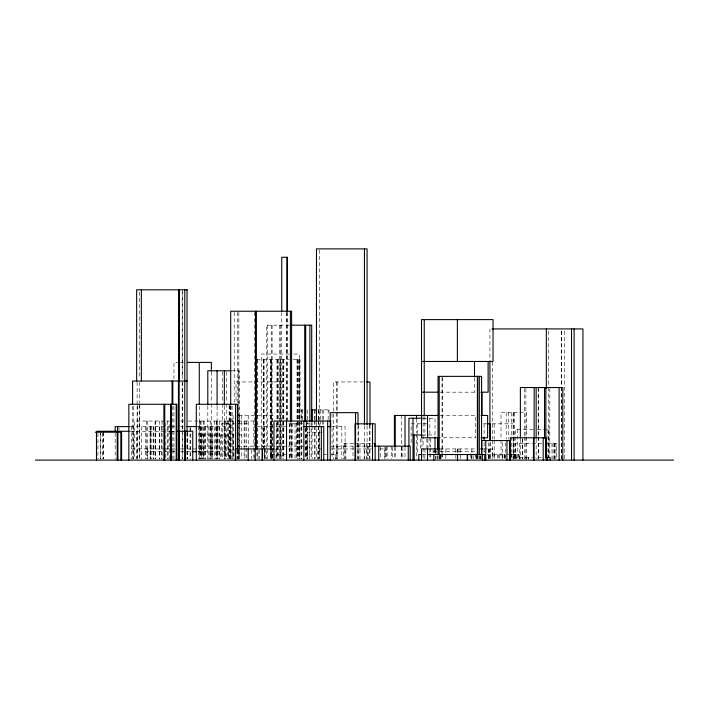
<?xml version="1.0" encoding="UTF-8"?>
<svg xmlns="http://www.w3.org/2000/svg" width="709" height="709" viewBox="0 0 709 709"><rect width="100%" height="100%" fill="white"/><g stroke="black" fill="none" stroke-linecap="round" stroke-linejoin="round"><path stroke-width="0.53" stroke-dasharray="3.54 2.66" d="M289.369 325.192L266.345 325.192L266.345 459.007M289.423 354.039L261.692 354.039L261.692 447.955M293.951 354.039L299.313 354.039L299.295 459.007M256.605 359.614L289.237 359.614M293.163 359.614L300.049 359.614L300.049 459.007M179.342 362.405L173.953 362.405L173.953 378.872M180.316 362.405L183.498 362.405M231.896 370.78L239.358 370.78L239.332 459.024M283.113 381.947L236.044 381.947L236.044 402.863M363.407 381.947L333.478 381.947L333.478 459.175M440.094 392.183L475.695 392.183M303.097 409.864L301.422 409.864L301.422 419.693M318.217 409.864L330.518 409.864M238.508 415.447L272.823 415.447L272.823 447.14M440.094 415.447L475.695 415.447L475.695 437.781L440.094 437.781M423.246 418.239L435.025 418.239L435.025 435.867M164.736 421.031L134.613 421.031L134.613 459.024M180.635 421.031L183.888 421.031M188.417 421.031L233.873 421.031M238.481 421.031L253.964 421.031M235.822 423.822L221.279 423.822L221.279 459.015M237.94 423.822L248.239 423.822M302.592 423.822L289.68 423.822L289.68 459.175M307.378 423.822L309.461 423.822M426.907 423.822L411.14 423.822L411.14 444.711M483.387 423.822L486.684 423.822M492.197 423.822L513.112 423.822M130.226 426.614L168.999 426.614M172.526 426.614L174.503 426.614M180.485 426.614L183.179 426.614M197.589 426.614L230.691 426.614M257.154 426.614L275.012 426.614M276.102 426.614L285.966 426.614M332.016 426.614L345.088 426.614L345.088 459.06M533.062 429.406L515.611 429.406L515.611 459.015M537.28 429.406L548.89 429.406L548.89 456.818M130.022 431.267L169.788 431.267M170.869 431.267L174.698 431.267M322.294 432.198L307.103 432.198L307.103 459.033M201.064 434.989L234.209 434.989M238.525 434.989L244.126 434.989M422.236 434.989L435.025 434.989M353.596 443.364L343.608 443.364L343.608 459.06M354.66 443.364L373.661 443.364M541.836 443.364L515.549 443.364L515.558 459.175M547.366 443.364L556.211 443.364L556.211 459.06M237.267 446.156L275.012 446.156M275.987 446.156L287.048 446.156M288.146 446.156L307.201 446.156L307.201 459.033M331.068 446.156L371.817 446.156M131.599 448.948L164.869 448.948M165.835 448.948L174.963 448.948M180.467 448.948L185.563 448.948M186.6 448.948L202.996 448.948L202.996 459.095M321.877 448.948L317.375 448.948L317.375 459.095M331.715 448.948L356.122 448.948M357.088 448.948L371.587 448.948M379.989 448.948L384.836 448.948L384.836 459.095M439.952 448.948L476.297 448.948M483.919 448.948L492.666 448.948L492.666 459.095M145.345 451.739L171.516 451.739M172.526 451.739L174.777 451.739M180.485 451.739L185.643 451.739M186.724 451.739L191.067 451.739M197.589 451.739L230.691 451.739M433.261 451.739L439.084 451.739M440.165 451.739L476.031 451.739M483.999 451.739L484.85 451.739M271.139 454.531L291.727 454.531M323.596 454.531L326.565 454.531M331.13 454.531L335.463 454.531L335.463 459.175L335.392 454.531M422.537 454.531L426.552 454.531M487.198 454.531L507.263 454.531M511.738 454.531L519.121 454.531L519.121 459.175M541.392 457.323L516.223 457.323L516.223 459.175M564.559 331.121L564.559 459.007M561.546 331.121L561.546 386.245M561.546 387.344L561.546 459.007M561.289 331.121L561.289 386.245M561.289 387.344L561.289 459.007M555.9 443.364L555.9 459.06M554.784 443.364L554.784 459.06M554.491 443.364L554.491 459.06M553.117 443.364L553.117 459.06M552.001 443.364L552.001 459.06M549.812 388.629L549.812 456.809M548.323 331.121L548.323 386.245M548.323 387.344L548.323 456.8M547.96 429.406L547.96 456.818M538.361 387.531L538.361 435.92M538.361 437.019L538.361 459.007M538.202 388.629L538.202 435.92M538.202 437.019L538.202 459.007M536.155 439.217L536.155 459.007M528.533 457.323L528.533 459.175M528.258 457.323L528.258 459.175M526.707 459.015L526.707 412.656L501.006 412.656L501.006 439.217M526.14 457.323L526.14 459.175M525.883 388.629L525.883 435.92M525.883 437.019L525.794 459.175M524.518 388.629L524.518 435.92M524.518 437.019L524.518 459.007M522.746 438.844L522.746 459.042M522.356 438.844L522.356 459.042M520.371 439.217L520.371 459.007M519.697 443.364L519.697 459.06M519.325 457.323L519.325 459.175M518.35 454.531L518.35 459.175M517.41 429.406L517.41 459.015M516.356 454.531L516.391 459.175M515.753 454.531L515.753 459.175M515.372 454.531L515.372 459.175M514.938 454.531L514.938 459.175M514.309 412.656L514.309 435.831M514.309 436.93L514.309 459.007M514.229 454.531L514.229 459.175M513.546 438.844L513.546 459.042M513.52 412.656L513.52 435.831M513.52 436.93L513.52 459.007M513.112 412.656L513.112 435.92M513.112 436.93L513.112 459.007M511.854 454.531L511.854 459.175M511.738 412.656L511.738 435.831M511.738 436.93L511.738 452.386M511.738 453.485L511.738 459.007M508.353 412.656L508.353 439.146M506.217 412.656L506.217 439.146M505.535 442.744L505.535 459.175M504.95 454.531L504.95 459.175M504.764 454.531L504.764 459.175M504.259 454.531L504.259 459.175M502.876 454.531L502.876 459.175M502.371 442.744L502.371 459.024M501.006 440.245L501.006 459.007M499.375 454.531L499.375 459.175M498.418 454.531L498.418 459.175M497.727 454.531L497.727 459.175M494.297 454.531L494.297 459.175M494.173 423.822L494.173 439.217M494.173 440.316L494.173 459.007M492.95 454.531L492.95 459.175M492.471 361.989L492.471 439.163M492.471 440.262L492.471 459.007M490.247 442.513L490.247 459.007M489.919 328.914L489.919 359.782M489.919 442.469L489.919 459.007M489.52 448.948L489.52 459.095M488.466 448.948L488.466 459.095M488.324 442.744L488.324 459.024M484.105 423.822L484.105 435.92M484.105 442.513L484.105 452.413M481.172 455.922L481.172 459.06M480.72 455.701L480.72 459.007M480.188 455.701L480.188 459.007M479.319 455.701L479.319 459.007M478.921 455.462L478.921 459.175M477.706 455.036L477.706 459.095M477.387 455.701L477.387 459.007M476.776 455.71L476.776 459.007M476.297 455.036L476.297 459.095M476.12 455.462L476.12 459.175M475.491 453.831L475.491 459.06M474.498 377.932L474.498 392.183M473.178 455.462L473.178 459.175M471.884 448.948L471.884 459.175M471.441 455.462L471.441 459.175M470.714 453.831L470.714 459.06M460.327 448.948L460.327 459.095M458.9 448.948L458.9 453.007M457.713 448.948L457.713 453.007M457.287 448.948L457.287 453.007M455.86 448.948L455.86 459.095M445.855 448.948L445.855 459.095M442.46 377.472L442.46 452.395M442.46 453.494L442.46 459.007M442.026 377.472L442.026 452.395M442.026 453.494L442.026 459.007M441.131 448.948L441.131 459.095M440.431 455.036L440.431 459.095M440.342 455.701L440.342 459.007M439.855 455.036L439.855 459.095M439.66 455.701L439.66 459.007M439.217 455.701L439.217 459.007M438.047 455.701L438.047 459.007M437.55 455.86L437.55 459.042M436 449.958L436 459.095M435.618 449.958L435.618 459.095M435.025 450.188L435.025 452.466M434.192 449.958L434.209 453.007M433.11 449.958L433.11 453.007M430.771 438.844L430.771 447.352M430.771 448.416L430.771 452.67M430.771 453.733L430.771 459.042M429.849 418.239L429.849 435.867M429.849 436.974L429.849 452.395M429.849 453.494L429.849 459.007M427.908 439.172L427.908 447.991M426.907 438.844L426.907 448.017M424.895 416.511L424.895 435.654M424.895 448.948L424.895 459.175M423.105 416.537L423.105 447.033M423.105 448.123L423.105 459.024M421.979 438.322L421.979 447.033M420.277 438.844L420.277 448.416M417.459 423.822L417.459 452.413M416.511 418.718L416.511 432.88M416.511 433.961L416.511 459.024M405.025 447.033L405.025 459.024M402.845 447.228L402.845 459.033M401.613 415.447L401.613 459.024M401.241 447.228L401.241 459.033M395.259 447.033L395.259 459.024M394.408 447.033L394.408 459.024M392.263 447.228L392.263 459.033M391.333 446.156L391.333 459.033M387.123 446.156L387.123 459.033M386.644 447.228L386.644 459.033M385.226 447.228L385.226 459.033M384.925 447.228L384.925 459.033M380.237 447.228L380.237 459.033M369.983 424.886L369.983 459.007M369.637 424.886L369.637 459.007M368.379 446.156L368.379 459.033M367.324 446.156L367.324 459.033M367.076 425.825L367.076 459.007M366.323 443.364L366.323 459.06M364.453 425.825L364.453 459.007M364.187 443.364L364.187 459.06M359.977 443.364L359.977 459.06M358.329 424.921L358.329 459.007M358.018 425.896L358.018 459.007M357.451 443.364L357.451 459.06M352.993 446.156L352.993 459.033M345.886 443.364L345.886 459.06M344.202 443.364L344.202 459.06M341.827 426.614L341.827 459.033M337.812 446.156L337.812 459.033M337.085 381.947L337.085 459.007M336.828 381.947L336.828 459.007M336.385 446.156L336.385 459.033M332.051 413.755L332.051 420.384M332.051 428.103L332.051 459.007M329.029 409.864L329.029 412.044M328.152 409.864L328.152 419.693M323.384 409.864L323.384 419.693M323.384 420.783L323.384 425.152M322.205 409.864L322.205 419.693M322.205 420.783L322.205 425.152M320.246 409.864L320.246 419.693M320.246 420.783L320.246 425.152M319.626 432.198L319.626 459.033M319.325 249.993L319.325 459.007M318.571 409.864L318.571 419.693M318.571 420.783L318.571 425.152M318.571 426.251L318.571 459.015M318.252 409.864L318.252 419.693M318.252 420.783L318.252 425.152M318.252 426.251L318.252 459.015M316.462 422.511L316.462 459.007M315.053 409.864L315.053 419.693M315.053 420.783L315.053 425.152M315.053 426.251L315.053 459.015M314.601 409.864L314.601 419.693M314.601 420.783L314.601 425.152M314.601 426.251L314.601 459.015M312.128 422.972L312.128 425.152M312.128 426.251L312.128 459.015M311.703 422.511L311.703 459.007M309.886 422.511L309.886 459.007M309.461 426.02L309.461 459.033M307.617 409.864L307.617 419.693M307.617 420.783L307.617 425.152M307.617 426.251L307.617 459.015M306.908 428.218L306.908 459.007M306.385 427.545L306.385 459.033M305.792 428.431L305.792 459.015M305.676 428.041L305.676 459.007M302.415 409.864L302.415 419.693M301.804 409.864L301.804 419.693M301.804 420.783L301.804 459.015M301.422 420.783L301.422 459.015M299.553 359.614L299.623 459.007M299.482 359.614L299.482 459.007M299.065 446.156L299.065 459.033M298.737 359.614L298.649 459.007M297.931 359.614L297.931 459.007M297.585 359.614L297.585 459.007M297.39 359.614L297.39 459.007M297.018 359.614L297.018 459.007M296.468 423.202L296.468 459.024M295.05 423.822L295.05 459.007M292.773 423.202L292.773 459.024M291.727 423.822L291.727 459.175M291.603 422.617L291.603 459.007M290.406 422.617L290.406 459.007M289.245 423.202L289.245 459.024M287.393 312.385L287.393 420.419M286.932 312.385L286.932 420.419M286.622 312.332L286.622 420.419M283.804 359.614L283.804 459.007M283.281 359.614L283.281 459.007M283.21 359.614L283.113 459.007M282.528 359.614L282.528 459.007M281.757 312.385L281.757 459.007M280.737 359.614L280.737 459.007M280.445 325.192L280.445 459.007M280.073 359.614L280.073 459.007M279.523 325.192L279.523 459.007M278.274 359.614L278.274 459.007M277.653 359.614L277.653 459.007M277.529 359.614L277.529 459.007M276.944 359.614L276.944 459.007M276.696 423.202L276.696 459.024M275.952 448.948L275.952 459.095M272.823 448.123L272.823 459.033M272.38 454.531L272.38 459.175M272.114 325.192L272.114 459.007M271.609 359.614L271.609 459.007M271.467 454.531L271.512 459.175M271.228 325.192L271.139 459.175M271.033 359.614L271.033 459.007M270.873 359.614L270.873 459.007M270.634 426.614L270.634 447.14M270.634 448.221L270.634 459.033M270.342 359.614L270.342 459.007M267.293 325.192L267.293 459.007M265.272 448.948L265.272 459.095M264.413 449.958L264.413 459.095M264.271 426.614L264.271 447.14M264.271 448.221L264.271 459.033M264.147 359.614L264.147 459.007M263.73 359.614L263.73 447.964M263.447 359.614L263.447 447.964M263.216 359.614L263.216 447.964M262.144 426.614L262.144 447.14M259.707 449.958L259.707 459.095M258.103 449.958L258.103 459.095M257.172 359.614L257.172 459.007M257.021 359.614L257.021 459.007M254.336 312.332L254.336 459.007M253.831 421.031L253.831 447.087M253.831 448.168L253.831 459.024M251.287 449.958L251.287 459.095M248.239 415.447L248.239 448.017M246.307 421.031L246.307 447.087M246.307 448.168L246.307 459.024M244.951 421.031L244.951 447.087M244.951 448.168L244.951 459.024M244.126 421.031L244.126 459.024M241.769 415.447L241.769 459.024M239.518 415.447L239.518 459.024M238.844 312.332L238.844 459.007M238.614 370.78L238.614 459.007M238.375 449.958L238.375 459.095M237.48 450.259L237.48 459.015M237.285 312.332L237.285 402.765M237.285 450.188L237.267 459.033M236.912 450.215L236.912 459.007M234.209 312.332L234.209 402.765M233.19 434.989L233.19 459.015M233.101 415.447L233.101 459.024M233.004 421.031L233.004 459.024M232.135 406.071L232.135 459.007M231.054 406.071L231.054 459.007M230.7 406.071L230.691 459.06M230.372 421.031L230.372 459.024M230.115 406.071L230.115 459.007M229.344 405.38L229.344 459.015M229.14 405.38L229.14 459.015M228.697 434.989L228.697 459.015M228.289 421.031L228.289 459.024M227.323 421.031L227.323 459.024M226.561 371.888L226.561 402.765M226.561 403.864L226.561 459.007M225.622 421.031L225.622 459.024M225.365 434.989L225.365 459.015M224.85 421.031L224.85 459.024M224.345 406.071L224.345 459.007M224.133 421.031L224.133 459.06M222.679 371.888L222.679 402.765M222.679 403.864L222.679 459.007M220.579 434.989L220.579 459.015M219.693 421.031L219.693 459.024M219.081 426.614L219.081 459.033M217.858 426.614L217.858 459.06M217.583 421.031L217.583 459.024M217.078 406.071L217.078 459.007M216.511 421.031L216.511 459.024M216.369 421.031L216.369 459.024M215.651 426.614L215.651 459.06M214.357 421.031L214.357 459.024M212.771 426.614L212.771 459.06M212.62 434.989L212.62 459.015M211.778 426.614L211.778 459.033M211.442 371.888L211.353 403.022M211.442 403.864L211.353 459.015M210.865 426.614L210.865 459.06M210.564 421.031L210.564 459.024M210.139 434.989L210.139 459.015M209.873 426.614L209.873 459.06M208.162 426.614L208.162 459.033M207.817 406.071L207.817 459.06M205.22 426.614L205.22 459.033M205.007 426.614L205.007 459.033M204.148 421.031L204.148 459.024M203.767 434.989L203.767 459.015M203.306 421.031L203.244 459.033M202.464 426.614L202.464 459.06M201.657 434.989L201.657 459.015M201.214 426.614L201.214 459.033M201.037 421.031L201.037 459.024M200.824 426.614L200.824 459.06M200.301 421.031L200.301 459.024M199.583 421.031L199.583 459.024M199.282 406.319L199.282 459.015M198.387 426.614L198.387 459.033M190.491 427.695L190.491 459.033M190.047 427.695L190.047 459.06M187.743 432.667L187.743 459.015M187.273 432.65L187.273 459.015M187.105 432.33L187.105 459.042L187.034 431.267M182.452 289.83L182.452 378.819M182.452 382.116L182.452 431.551M182.452 432.65L182.452 459.015M182.195 292.028L182.195 378.819M182.195 382.116L182.195 429.353M182.195 430.452L182.195 459.015M173.953 406.319L173.953 459.015M172.819 406.284L172.819 459.042M169.247 459.024L169.247 421.031L165.817 421.031L165.817 459.024M168.13 426.614L168.13 459.095M167.43 421.031L167.43 459.024M162.033 421.031L162.033 459.024M161.608 426.614L161.608 459.095M159.56 426.614L159.56 459.095M159.436 421.031L159.436 459.024M155.617 426.614L155.617 459.095M155.262 421.031L155.262 459.024M155.049 421.031L155.049 459.024M153.33 426.614L153.33 459.06M153.153 426.614L153.153 459.033M151.088 426.614L151.088 459.06M150.866 426.614L150.866 459.033M150.707 426.614L150.707 459.095M150.423 431.267L150.423 459.042M150.042 426.614L150.042 459.033M147.419 421.031L147.419 459.024M147.312 448.948L147.312 459.095M146.408 421.031L146.408 459.024M145.345 426.614L145.345 459.06M141.561 426.614L141.561 459.095M139.54 292.028L139.54 378.819M139.54 382.116L139.54 402.987M139.54 404.086L139.54 459.015M139.239 405.38L139.319 459.042M137.564 405.38L137.564 459.015M137.121 382.116L137.121 405.185M137.121 406.284L137.121 459.015M136.722 431.267L136.722 459.042M133.744 406.284L133.744 459.015M133.576 426.614L133.576 459.095M132.583 406.284L132.583 459.015M131.599 426.614L131.599 459.095M118.997 427.695L118.997 429.858M115.159 433.093L115.159 459.033M103.47 432.198L103.47 459.042M103.16 432.198L103.16 459.042M102.592 433.403L102.592 459.042M100.767 433.403L100.767 459.042M100.545 431.267L100.545 459.042M97.931 433.27L97.931 459.033"/><path stroke-width="1.06" d="M187.273 289.83L136.651 289.83L136.651 381.017M291.222 325.192L311.703 325.192L311.703 421.403M492.126 328.914L582.94 328.914L582.94 460.106M421.518 361.475L493.039 361.475L493.039 319.608L421.518 319.608L421.518 437.781L438.995 437.781M187.575 362.405L211.353 362.405L211.353 371.188M231.054 370.78L207.79 370.78L207.79 404.972M187.273 381.017L132.583 381.017L132.583 404.086M366.695 381.947L369.983 381.947L369.983 424.886M421.518 392.183L438.596 392.183M480.791 392.183L488.129 392.183L488.129 361.475M311.304 409.864L316.187 409.864M438.596 415.447L394.408 415.447L394.408 445.952M481.065 415.447L487.624 415.447L487.624 437.781L481.065 437.781M422.147 418.239L408.925 418.239L408.925 445.784M487.172 423.822L490.247 423.822L490.247 440.316M129.508 426.614L115.159 426.614L115.159 430.939M186.972 426.614L197.058 426.614M303.851 426.614L323.774 426.614L323.774 460.106M327.655 426.614L330.926 426.614M96.849 431.267L129.171 431.267M176.568 431.267L192.759 431.267L192.759 460.106M95.166 432.198L121.611 432.198L121.611 460.106M413.001 434.989L422.236 434.989M374.715 446.156L410.174 446.156L410.174 460.106M273.975 448.948L235.291 448.948L235.291 460.106M438.995 448.948L421.518 448.948L421.518 460.106M480.596 448.948L482.82 448.948M192.157 451.739L196.499 451.739M421.518 454.531L418.797 454.531L418.797 460.106M427.518 454.531L484.779 454.531L484.779 460.106M508.814 454.531L511.189 454.531M545.531 457.323L550.14 457.323L550.14 460.106M35.45 460.106L673.55 460.106M574.113 328.914L574.113 460.106M571.525 328.914L571.525 460.106M562.804 460.106L562.804 387.531L520.371 387.531L520.371 438.118M559.109 387.531L559.109 460.106M547.685 457.323L547.685 460.106M546.329 328.914L546.329 388.443M546.196 460.106L546.196 437.781L510.356 437.781L510.356 460.106M545.859 387.531L545.859 457.908M544.521 387.531L544.521 438.118M543.191 437.781L543.191 460.106M536.155 387.531L536.155 438.118M534.187 387.531L534.072 460.106M533.487 437.781L533.487 460.106M509.585 460.106L509.585 440.573L481.845 440.573L481.845 454.682M506.97 440.573L506.97 460.106M489.919 360.881L489.919 440.262M485.771 440.573L485.771 460.106M484.105 437.019L484.105 440.316M482.368 454.531L482.368 460.106M482.049 392.183L482.049 415.447M481.571 454.602L481.571 376.364L438.047 376.364L438.047 454.602M479.319 376.364L479.319 454.602M477.777 376.364L477.777 454.602M477.387 376.364L477.387 454.602M474.498 361.475L474.498 376.833M467.541 454.531L467.541 460.106M467.258 454.531L467.258 460.106M457.58 454.531L457.58 460.106M457.376 319.608L457.376 361.475M439.217 376.364L439.217 454.602M437.55 437.781L437.55 449.479M435.025 436.974L435.025 449.187M433.828 454.531L433.828 460.106M427.536 415.447L427.536 437.781M427.536 448.948L427.518 460.106M424.239 319.608L424.239 415.447M416.511 415.447L416.511 418.718M414.153 434.989L414.153 460.106M413.001 418.239L413.001 460.106M408.278 446.156L408.278 460.106M405.025 415.447L405.025 445.952M395.259 415.447L395.259 445.952M378.748 446.156L378.748 460.106M375.15 460.106L375.15 423.822L355.014 423.822L355.014 460.106M374.715 443.364L374.715 446.502M372.517 423.822L372.517 460.106M367.076 424.726L367.076 248.894L316.462 248.894L316.462 421.403M364.453 248.894L364.453 424.726M358.018 424.797L358.018 412.656L330.217 412.656L330.217 460.106M355.555 412.656L355.555 460.106M330.678 427.545L330.678 421.031L273.975 421.031L273.975 460.106M327.655 421.031L327.655 460.106M321.354 426.614L321.354 460.106M312.128 409.864L312.128 421.882M309.886 325.192L309.886 421.403M306.385 421.031L306.385 427.545M305.676 325.192L305.676 421.403M304.719 325.192L304.719 421.403M303.851 421.031L303.851 460.106M291.603 421.509L291.603 311.233L230.7 311.233L230.7 404.972M290.406 311.233L290.406 421.509M287.393 311.286L287.393 257.261L281.757 257.261L281.757 311.286M286.932 257.261L286.932 311.286M286.551 421.031L286.551 460.106M262.436 448.948L262.436 460.106M262.17 448.948L262.17 460.106M255.976 311.233L255.976 449.081M255.887 311.233L255.887 449.081M255.249 448.948L255.249 460.106M248.194 448.948L248.194 460.106M237.48 449.16L237.48 404.281L196.304 404.281L196.304 460.106M235.601 404.281L235.601 460.106M224.345 370.78L224.345 404.972M217.078 370.78L217.078 404.972M199.282 362.405L199.282 404.121M187.034 289.83L187.034 431.551M185.386 431.267L185.386 460.106M184.783 289.83L184.783 460.106M179.271 431.267L179.271 460.106M179.164 289.83L179.164 460.106M178.907 289.83L178.907 381.017M178.446 381.017L178.446 460.106M176.816 460.106L176.816 404.281L128.843 404.281L128.843 460.106M176.213 404.281L176.213 460.106M172.819 381.017L172.819 404.086M172.065 381.017L172.065 404.086M171.436 404.281L171.436 460.106M170.559 404.281L170.559 460.106M164.736 404.281L164.736 460.106M163.921 404.281L163.921 460.106M141.348 289.83L141.348 381.017M120.84 432.198L120.84 460.106M117.916 432.198L117.916 460.106M117.605 426.614L117.605 430.939M117.215 432.198L117.215 460.106M96.486 432.198L96.486 460.106"/></g></svg>
